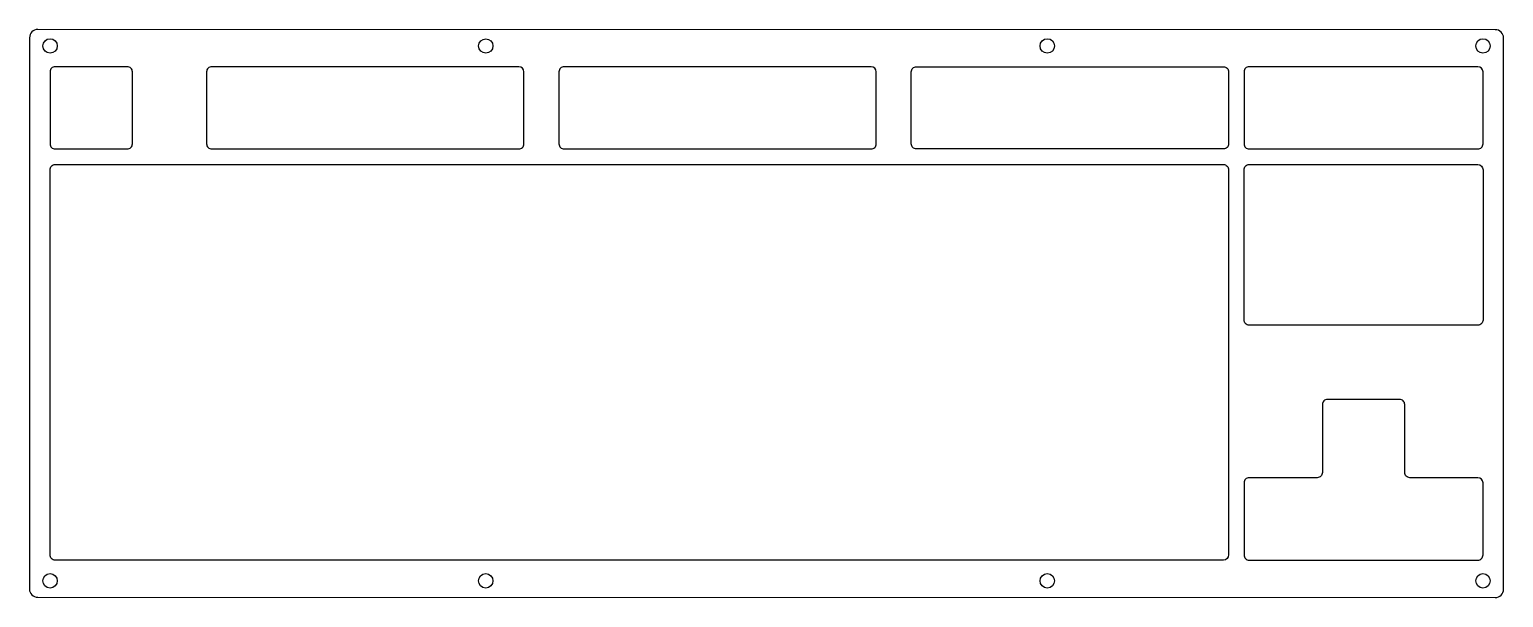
# Model space of a CAD drawing. Header units: millimetres. Extents: x -14 to 345, y -108 to 30.
import ezdxf

# ---------------------------------------------------------------- set-up
doc = ezdxf.new("R2010")
doc.units = ezdxf.units.MM
doc.layers.get('0').update_dxf_attribs({"linetype": 'CONTINUOUS'})

msp = doc.modelspace()

# ---------------------------------------------------------------- linework, layer by layer
for points in [[(342.87, 29.67), (-11.74, 29.72, 0.414258), (-13.74, 27.72), (-13.76, -106.42, 0.414169), (-11.76, -108.42), (342.87, -108.48, 0.414258), (344.87, -106.48), (344.87, -105.35), (344.87, -104.35), (344.87, 25.6), (344.87, 26.6), (344.87, 27.67, 0.414222)], [(-8.77, 19.42), (-8.77, 1.9, 0.414214), (-7.52, 0.65), (10.03, 0.65, 0.414214), (11.28, 1.9), (11.28, 19.42, 0.414214), (10.03, 20.67), (-7.52, 20.67, 0.414214)], [(105.28, 20.67), (30.58, 20.67, 0.414214), (29.33, 19.42), (29.33, 1.9, 0.414214), (30.58, 0.65), (105.28, 0.65, 0.41425), (106.53, 1.9), (106.53, 19.42, 0.414177)], [(192.26, 19.42, 0.414177), (191.01, 20.67), (116.31, 20.67, 0.414214), (115.06, 19.42), (115.06, 1.9, 0.414214), (116.31, 0.65), (191.01, 0.65, 0.41425), (192.26, 1.9)], [(276.73, 0.65), (202.03, 0.65, -0.414214), (200.78, 1.9), (200.78, 19.42, -0.414214), (202.03, 20.67), (276.73, 20.67, -0.414214), (277.98, 19.42), (277.98, 1.9, -0.414214)], [(339.88, 1.9), (339.88, 19.42, 0.414208), (338.63, 20.67), (282.99, 20.67, 0.414214), (281.74, 19.42), (281.74, 1.9, 0.414214), (282.99, 0.65), (338.63, 0.65, 0.414219)], [(-8.77, -98.13), (-8.77, -4.39, -0.414214), (-7.52, -3.14), (276.73, -3.14, -0.414214), (277.98, -4.39), (277.98, -98.13, -0.414213), (276.73, -99.38), (-7.52, -99.38, -0.414214)], [(339.88, -4.39), (339.88, -40.96, -0.414214), (338.63, -42.21), (282.99, -42.21, -0.414219), (281.74, -40.96), (281.74, -4.39, -0.414214), (282.99, -3.14), (338.63, -3.14, -0.414208)], [(320.84, -78.07), (320.84, -61.54, 0.414214), (319.59, -60.29), (302.04, -60.29, 0.414214), (300.79, -61.54), (300.79, -78.07, -0.414214), (299.54, -79.32), (282.99, -79.32, 0.414214), (281.74, -80.57), (281.74, -98.13, 0.414214), (282.99, -99.38), (338.63, -99.38, 0.414214), (339.88, -98.13), (339.88, -80.57, 0.414208), (338.63, -79.32), (322.09, -79.32, -0.414214)]]:
    msp.add_lwpolyline(points, format="xyb", close=True)
for centre in [(-8.74, 25.72), (97.26, 25.71), (233.87, 25.72), (339.87, 25.72), (-8.76, -104.42), (97.24, -104.42), (233.87, -104.42), (339.87, -104.42)]:
    msp.add_circle(centre, 1.75)

doc.saveas('drawing.dxf')
